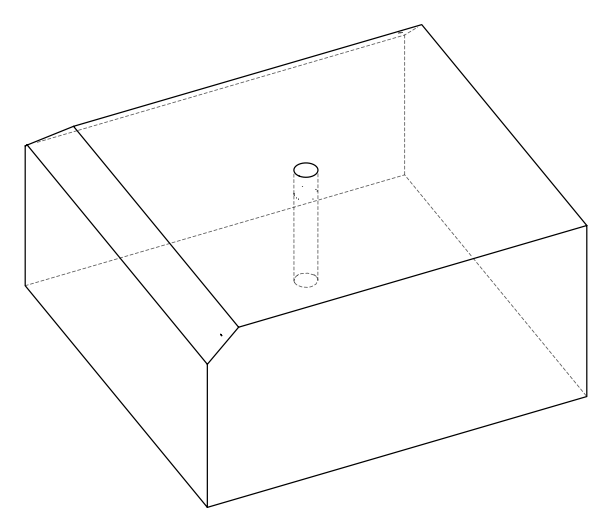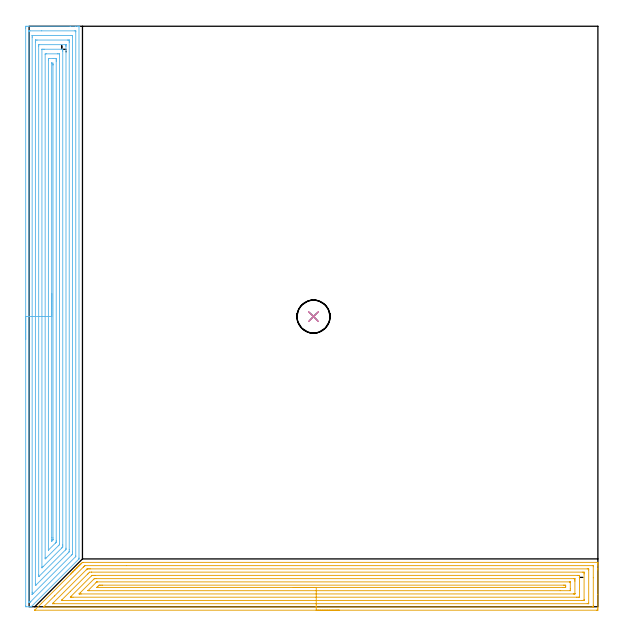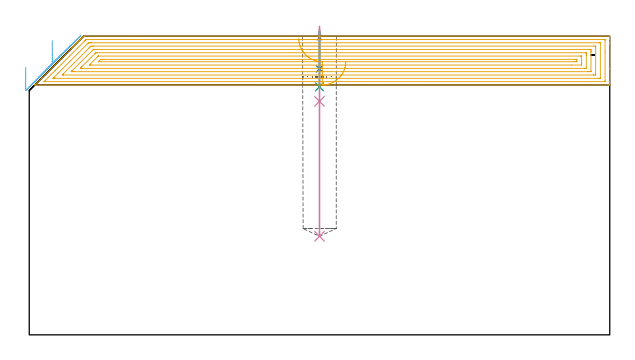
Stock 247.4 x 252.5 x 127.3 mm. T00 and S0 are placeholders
(PLAN: 6 operations, 4 tool changes, 33.7 min)
(1 SPOT_DRILL | STEP1POCKET | NXT0321_9005460120000 | 0.03 min | 1 mm3)
(2 DRILL_BLIND_HOLE_INTO_CENTER | STEP1POCKET | NXT0301_064 | 0.07 min | 867 mm3)
(3 DRILL_TO_ENLARGE_BLIND_HOLE | STEP1POCKET | UGT0301_276 | 0.1 min | 2175 mm3)
(4 GUN_DRILL_BLIND_HOLE | STEP1POCKET | UGT0307_011 | 0.49 min | 10322 mm3)
(5 AREA_MILL | FG_CHAMFER_SURFACE | UGT0205_001 | 15.3 min | 53297 mm3)
(6 AREA_MILL_1 | FG_CHAMFER_SURFACE_1 | UGT0205_001 | 17.76 min | 64654 mm3)
(TOOL NXT0321_9005460120000 | NC Spot Drill, 142deg, 12mm, Carbide, Uncoated | D12 PA142 FL30 Z2)
(TOOL NXT0301_064 | Carbide Drill 9.3mm [860.1-0930-028A1-MM 2214] | D9.3 PA140 FL47 Z2)
(TOOL UGT0301_276 | Twist Drill 14.4 mm | D14.4 PA118 FL114 Z2)
(TOOL UGT0307_011 | Gun Drill 14.3 mm | D14.3 PA130 FL24 Z1)
(TOOL UGT0205_001 | Chamfer Mill 20 x 3 x 45 deg. | D20 FL50 Z2)
(OP 1 SPOT_DRILL)
G17 G21 G94 G90
T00 M6
G54
G17 G0 G90 X123.7 Y126.2 S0 M3
G43 Z137.3 H0
G94 G81 G98 Z126.685 F250. R130.3
G80
M5
M2
(OP 2 DRILL_BLIND_HOLE_INTO_CENTER)
G17 G21 G94 G90
T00 M6
G54
G17 G0 G90 X123.7 Y126.2 S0 M3
G43 Z137.3 H1
G94 G81 G98 Z113.35 F250. R129.3
G80
M5
M2
(OP 3 DRILL_TO_ENLARGE_BLIND_HOLE)
G17 G21 G94 G90
T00 M6
G54
G17 G0 G90 X123.7 Y126.2 S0 M3
G43 Z137.3 H0
G94 G81 G98 Z105.7 F250. R129.3
G80
M5
M2
(OP 4 GUN_DRILL_BLIND_HOLE)
G17 G21 G94 G90
T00 M6
G54
G17 G0 G90 X123.7 Y126.2 M8
G43 Z137.3 H0
Z131.446
S716 M3
G94 G1 Z99.512 F125. M26
G4 X.084
Z42. F250.
G4 X.084
G0 Z42.1
M5
M9
Z131.446
Z137.3
M2
(OP 5 AREA_MILL)
G17 G21 G94 G90
T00 M6
G54
G17 G0 G90 X134.9 Y-1.5 S1061 M3
G43 Z137.3 H0
Z116.5
G94 G1 X134.862 Z115.628 F250.
X134.748 Z114.763
X134.559 Z113.912
X134.297 Z113.08
X133.963 Z112.274
X133.56 Z111.5
X133.092 Z110.764
X132.561 Z110.072
X131.971 Z109.429
X131.328 Z108.84
X130.636 Z108.308
X129.9 Z107.84
X129.126 Z107.437
X128.32 Z107.103
X127.488 Z106.841
X126.637 Z106.652
X125.772 Z106.538
X124.9 Z106.5
X2.518
X2.417 Y-1.496 Z106.502
X2.416 Y-1.494 Z106.504
X2.417 Y-1.482 Z106.516
X5.356 Y1.457 Z109.456
X18.148 Y14.249 Z122.246
X18.193 Y14.293 Z122.292
X18.402 Y14.502 Z122.501
X18.445 Y14.546 Z122.544
X18.49 Y14.591 Z122.59
X18.699 Y14.799 Z122.798
X18.742 Y14.844 Z122.841
X18.788 Y14.888 Z122.887
X18.995 Y15.096 Z123.095
X19.04 Y15.141 Z123.138
X19.086 Y15.186 Z123.185
X19.292 Y15.392 Z123.391
X19.337 Y15.438 Z123.435
X19.383 Y15.484 Z123.483
X19.589 Y15.689 Z123.688
X19.634 Y15.735 Z123.732
X19.681 Y15.781 Z123.78
X19.885 Y15.986 Z123.985
X19.931 Y16.032 Z124.029
X19.979 Y16.079 Z124.078
X20.182 Y16.283 Z124.282
X20.228 Y16.33 Z124.327
X20.276 Y16.377 Z124.376
X20.479 Y16.579 Z124.578
X20.525 Y16.627 Z124.624
X20.574 Y16.674 Z124.673
X20.776 Y16.876 Z124.875
X20.823 Y16.924 Z124.921
X20.871 Y16.972 Z124.971
X21.072 Y17.173 Z125.172
X21.12 Y17.221 Z125.218
X21.169 Y17.27 Z125.269
X21.369 Y17.47 Z125.468
X21.417 Y17.518 Z125.515
X21.467 Y17.567 Z125.566
X21.666 Y17.766 Z125.765
X21.714 Y17.816 Z125.812
X21.764 Y17.865 Z125.864
X21.962 Y18.063 Z126.062
X22.011 Y18.113 Z126.11
X22.062 Y18.163 Z126.162
X22.259 Y18.36 Z126.359
X22.308 Y18.41 Z126.407
X22.36 Y18.46 Z126.459
X22.556 Y18.656 Z126.655
X22.606 Y18.707 Z126.704
X22.923 Y19.023 Z127.023
X23.205 Y19.294 Z127.292
X23.55 Y19.3 Z127.3
X247.234
X247.391 Y19.297 Z127.288
X247.394 Y19.281 Z127.272
X247.397 Y19.246 Z127.238
X247.4 Y18.86 Z126.859
Y18.478 Z126.477
Y17.816 Z125.811
Y16.593 Z124.59
Y16.032 Z124.027
Y5.334 Z113.331
Y-0.296 Z107.701
X247.397 Y-0.907 Z107.09
X247.393 Y-1.492 Z106.506
X247.375 Y-1.494 Z106.504
X246.788 Y-1.5 Z106.5
X124.9
Y-0.086 Z107.914
X6.584
X6.293 Y-0.079 Z107.921
X6.302 Y-0.06 Z107.94
X6.341 Y-0.016 Z107.984
X6.46 Y0.109 Z108.109
X11.066 Y4.717 Z112.717
X23.55 Y17.201 Z125.201
X23.859 Y17.507 Z125.507
X24.173 Y17.816 Z125.816
X24.227 Y17.866 Z125.866
X24.259 Y17.879 Z125.879
X24.303 Y17.882 Z125.882
X24.374 Y17.885 Z125.885
X42.357 Y17.886 Z125.886
X245.002 Y17.885 Z125.885
X245.072 Y17.884 Z125.884
X245.212 Y17.879 Z125.879
X245.39 Y17.866 Z125.866
X245.392 Y17.816 Z125.816
X245.398 Y17.419 Z125.419
X245.4 Y12.614 Z120.614
Y0.478 Z108.478
X245.397 Y-0.016 Z107.984
X245.394 Y-0.064 Z107.936
X245.391 Y-0.073 Z107.927
X245.374 Y-0.079 Z107.921
X245.283 Y-0.082 Z107.918
X245.142 Y-0.085 Z107.915
X124.9 Y-0.086 Z107.914
Y1.328 Z109.328
X11.049 Y1.329 Z109.329
X10.594 Y1.33 Z109.33
X10.184 Y1.334 Z109.334
X10.156 Y1.335 Z109.335
Y1.347 Z109.347
Y1.354 Z109.354
X10.362 Y1.562 Z109.562
X10.567 Y1.768 Z109.768
X24.832 Y16.032 Z124.032
X25.085 Y16.284 Z124.284
X25.172 Y16.367 Z124.367
X25.243 Y16.431 Z124.431
X25.286 Y16.465 Z124.465
X25.336 Y16.466 Z124.466
X25.791 Y16.47 Z124.47
X26.229 Y16.471 Z124.471
X26.682 Y16.472 Z124.472
X242.776 Y16.471 Z124.471
X243.216 Y16.47 Z124.47
X243.362 Y16.468 Z124.468
X243.385 Y16.466 Z124.466
X243.39 Y16.464 Z124.464
X243.393 Y16.436 Z124.436
X243.398 Y16.339 Z124.339
X243.399 Y16.216 Z124.216
X243.4 Y16.032 Z124.032
Y1.584 Z109.584
X243.395 Y1.4 Z109.4
X243.39 Y1.348 Z109.348
X243.386 Y1.334 Z109.334
X243.379 Y1.333 Z109.333
X243.326 Y1.33 Z109.33
X243.216 Y1.329 Z109.329
X242.763 Y1.328 Z109.328
X124.9
Y2.743 Z110.743
X14.621
X14.536 Y2.744 Z110.744
X14.014 Y2.753 Z110.753
X14.266 Y3.013 Z111.013
X14.419 Y3.169 Z111.169
X17.944 Y6.696 Z114.696
X25.498 Y14.249 Z122.249
X25.865 Y14.613 Z122.613
X26.229 Y14.972 Z122.972
X26.319 Y15.051 Z123.051
X27.122 Y15.057 Z123.057
X27.206
X240.621
X241.355 Y15.05 Z123.05
X241.39 Y15.049 Z123.049
X241.393 Y15.003 Z123.003
X241.397 Y14.9 Z122.9
X241.399 Y14.693 Z122.693
X241.4 Y14.279 Z122.279
X241.399 Y3.12 Z111.12
X241.397 Y2.904 Z110.904
X241.393 Y2.797 Z110.797
X241.39 Y2.75 Z110.75
X241.341 Y2.748 Z110.748
X240.537 Y2.743 Z110.743
X240.453
X124.9
Y4.157 Z112.157
X19.086
X18.477 Y4.158 Z112.158
X18.193 Y4.16 Z112.16
X17.924 Y4.164 Z112.164
X18.146 Y4.442 Z112.442
X18.167 Y4.467 Z112.467
X18.193 Y4.494 Z112.494
X27.122 Y13.423 Z121.423
X27.295 Y13.585 Z121.585
X27.355 Y13.636 Z121.636
X27.426 Y13.638 Z121.638
X27.731 Y13.642 Z121.642
X28.015 Y13.643 Z121.643
X28.622
X238.465
X238.751 Y13.642 Z121.642
X239.363 Y13.639 Z121.639
X239.38 Y13.637 Z121.637
X239.392 Y13.609 Z121.609
X239.396 Y13.358 Z121.358
X239.4 Y12.71 Z120.71
Y12.466 Z120.466
X239.399 Y4.442 Z112.442
X239.397 Y4.28 Z112.28
X239.393 Y4.2 Z112.2
X239.391 Y4.166 Z112.166
X239.322 Y4.164 Z112.164
X239.035 Y4.159 Z112.159
X238.751 Y4.157 Z112.157
X238.144
X124.9
Y5.571 Z113.571
X22.657
X22.419 Y5.572 Z113.572
X21.844 Y5.577 Z113.577
X21.764 Y5.578 Z113.578
X21.762 Y5.603 Z113.603
X21.764 Y5.613 Z113.613
X22.069 Y5.921 Z113.921
X22.373 Y6.225 Z114.225
X28.015 Y11.867 Z119.867
X28.317 Y12.165 Z120.165
X28.359 Y12.204 Z120.204
X28.381 Y12.221 Z120.221
X28.417 Y12.223 Z120.223
X28.58 Y12.226 Z120.226
X28.908 Y12.228 Z120.228
X29.146 Y12.229 Z120.229
X236.965 Y12.228 Z120.228
X237.205 Y12.227 Z120.227
X237.333 Y12.224 Z120.224
X237.389 Y12.222 Z120.222
X237.392 Y12.189 Z120.189
X237.398 Y12.034 Z120.034
X237.4 Y11.575 Z119.575
Y11.141 Z119.141
X237.399 Y5.792 Z113.792
X237.395 Y5.647 Z113.647
X237.39 Y5.595 Z113.595
X237.386 Y5.577 Z113.577
X237.373 Y5.576 Z113.576
X237.293 Y5.574 Z113.574
X236.965 Y5.571 Z113.571
X236.727
X124.9
Y6.985 Z114.985
X26.097
X25.834 Y6.987 Z114.987
X25.658 Y6.99 Z114.99
X25.605 Y6.992 Z114.992
X25.607 Y6.998 Z114.998
X25.632 Y7.029 Z115.029
X25.715 Y7.117 Z115.117
X29.094 Y10.497 Z118.497
X29.282 Y10.683 Z118.683
X29.389 Y10.784 Z118.784
X29.409 Y10.801 Z118.801
X29.451 Y10.808 Z118.808
X29.537 Y10.812 Z118.812
X29.67 Y10.814 Z118.814
X235.048
X235.179
X235.311 Y10.811 Z118.811
X235.389 Y10.808 Z118.808
X235.394 Y10.756 Z118.756
X235.397 Y10.683 Z118.683
X235.4 Y10.463 Z118.463
Y7.788 Z115.788
X235.393 Y7.117 Z115.117
X235.39 Y7.008 Z115.008
X235.383 Y6.992 Z114.992
X235.354 Y6.989 Z114.989
X235.31 Y6.986 Z114.986
X230.996 Y6.985 Z114.985
X124.9
Y8.399 Z116.399
X29.686 Y8.4 Z116.4
X29.547 Y8.401 Z116.401
X29.49 Y8.403 Z116.403
X29.469 Y8.405 Z116.405
X29.483 Y8.424 Z116.424
X29.559 Y8.508 Z116.508
X29.671 Y8.624 Z116.624
X29.947 Y8.9 Z116.9
X30.324 Y9.27 Z117.27
X30.45 Y9.391 Z117.391
X30.694 Y9.395 Z117.395
X31.087 Y9.399 Z117.399
X31.587 Y9.4 Z117.4
X31.979
X232.5
X232.894 Y9.398 Z117.398
X233.393 Y9.393 Z117.393
X233.4 Y8.893 Z116.893
X233.393 Y8.407 Z116.407
X232.999 Y8.402 Z116.402
X232.5 Y8.4 Z116.4
X232.109
X124.9 Y8.399 Z116.399
X124.029 Z116.438
X123.164 Z116.551
X122.312 Z116.74
X121.48 Z117.003
X120.674 Z117.336
X119.9 Z117.739
X119.164 Z118.208
X118.472 Z118.739
X117.829 Z119.328
X117.24 Z119.972
X116.709 Z120.664
X116.24 Z121.399
X115.837 Z122.173
X115.503 Z122.979
X115.241 Z123.811
X115.052 Z124.663
X114.938 Z125.528
X114.9 Z126.399
G0 Z137.3
M5
M2
(OP 6 AREA_MILL_1)
G17 G21 G94 G90
T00 M6
G54
G17 G0 G90 X-1.5 Y116.25 S1061 M3
G43 Z137.3 H0
Z114.1
G94 G1 Y116.288 Z113.228 F250.
Y116.402 Z112.363
Y116.591 Z111.512
Y116.853 Z110.68
Y117.187 Z109.874
Y117.59 Z109.1
Y118.058 Z108.364
Y118.59 Z107.672
Y119.179 Z107.029
Y119.822 Z106.44
Y120.514 Z105.908
Y121.25 Z105.44
Y122.024 Z105.037
Y122.83 Z104.703
Y123.662 Z104.441
Y124.514 Z104.252
Y125.378 Z104.138
Y126.25 Z104.1
Y251.502
X-1.499 Y251.871 Z104.101
X-1.494 Y252.391 Z104.104
X-1.492 Y252.491 Z104.106
X-0.98 Y252.496 Z104.618
X-0.357 Y252.5 Z105.241
X17.897 Z123.493
X20.293 Z125.888
X21.013 Z126.613
X21.277 Z126.877
X21.672 Z127.263
X21.691 Y252.49 Z127.282
X21.695 Y252.407 Z127.291
X21.697 Y252.366 Z127.295
X21.696 Y252.32 Z127.296
X21.7 Y21.193 Z127.3
X21.693 Y20.798 Z127.293
X21.675 Y20.775 Z127.275
X1.089 Y0.187 Z106.685
X0.93 Y0.033 Z106.527
X0.893 Y0.003 Z106.488
X0.697 Y0. Z106.295
X-0.093 Z105.501
X-1.339 Z104.258
X-1.491 Y0.002 Z104.105
X-1.5 Y0.444 Z104.1
Y126.25
X-0.086 Z105.514
X-0.085 Y250.305 Z105.515
X-0.084 Y250.416 Z105.516
X-0.081 Y250.47 Z105.519
X-0.08 Y250.489 Z105.52
X-0.033 Y250.491 Z105.567
X0.381 Y250.498 Z105.981
X5.477 Y250.5 Z111.077
X19.881 Y250.499 Z125.481
X20.144 Y250.494 Z125.744
X20.264 Y250.49 Z125.864
X20.276 Y250.484 Z125.876
X20.278 Y250.464 Z125.878
X20.28 Y250.412 Z125.88
X20.281 Y250.306 Z125.881
X20.282 Y250.095 Z125.882
X20.286 Y22.087 Z125.886
X20.28 Y21.866 Z125.88
X20.279 Y21.843 Z125.879
X20.263 Y21.822 Z125.863
X20.226 Y21.779 Z125.826
X20.158 Y21.709 Z125.758
X0.793 Y2.343 Z106.393
X0.544 Y2.102 Z106.144
X0.456 Y2.018 Z106.056
X0.313 Y2.007 Z105.913
X0.054 Z105.654
X-0.065 Y2.01 Z105.535
X-0.079 Y2.014 Z105.521
X-0.081 Y2.033 Z105.519
X-0.084 Y2.086 Z105.516
X-0.085 Y2.194 Z105.515
X-0.086 Y2.409 Z105.514
Y126.25
X1.328 Z106.928
X1.329 Y247.755 Z106.929
X1.33 Y248.295 Z106.93
X1.333 Y248.471 Z106.933
X1.335 Y248.486 Z106.935
X1.355 Y248.491 Z106.955
X1.409 Y248.497 Z107.009
X1.477 Y248.5 Z107.077
X18.318 Z123.918
X18.521 Y248.498 Z124.121
X18.724 Y248.495 Z124.324
X18.853 Y248.49 Z124.453
X18.861 Y248.411 Z124.461
X18.864 Y248.295 Z124.464
X18.867 Y247.946 Z124.467
X18.871 Y23.875 Z124.471
Y23.522
X18.866 Y22.981 Z124.466
X18.865 Y22.897 Z124.465
X18.823 Y22.834 Z124.423
X18.747 Y22.753 Z124.347
X18.521 Y22.521 Z124.121
X1.836 Y5.835 Z107.436
X1.679 Y5.681 Z107.279
X1.385 Y5.396 Z106.985
X1.334 Y5.356 Z106.934
X1.331 Y5.404 Z106.931
X1.33 Y5.452 Z106.93
X1.329 Y5.993 Z106.929
X1.328 Y6.347 Z106.928
Y126.25
X2.743 Z108.343
Y245.613
X2.745 Y246.326 Z108.345
X2.747 Y246.43 Z108.347
X2.749 Y246.485 Z108.349
X2.793 Y246.49 Z108.393
X3.012 Y246.494 Z108.612
X3.452 Y246.5 Z109.052
X16.748 Z122.348
X17.189 Y246.494 Z122.789
X17.406 Y246.49 Z123.006
X17.447 Y246.484 Z123.047
X17.449 Y246.446 Z123.049
X17.451 Y246.384 Z123.051
X17.453 Y245.795 Z123.053
X17.454 Y245.613 Z123.054
X17.457 Y24.769 Z123.057
X17.455 Y24.056 Z123.055
X17.453 Y23.965 Z123.053
X17.45 Y23.924 Z123.05
X17.417 Y23.875 Z123.017
X17.084 Y23.536 Z122.684
X16.748 Y23.197 Z122.348
X3.121 Y9.57 Z108.721
X2.944 Y9.396 Z108.544
X2.838 Y9.295 Z108.438
X2.75 Y9.214 Z108.35
X2.746 Y9.388 Z108.346
X2.744 Y9.57 Z108.344
X2.743 Y10.032 Z108.343
Y126.25
X4.157 Z109.757
Y243.825
X4.159 Y244.006 Z109.759
X4.164 Y244.191 Z109.764
X4.178 Y244.49 Z109.778
X4.339 Y244.495 Z109.939
X4.556 Y244.499 Z110.156
X15.861 Z121.461
X15.957 Y244.498 Z121.557
X16.015 Y244.494 Z121.615
X16.027 Y244.491 Z121.627
X16.032 Y244.464 Z121.632
X16.035 Y244.363 Z121.635
X16.039 Y244.004 Z121.639
Y243.825
X16.042 Y25.481 Z121.642
X16.039 Y25.125 Z121.639
X16.036 Y24.952 Z121.636
X15.871 Y24.769 Z121.471
X15.866 Y24.764 Z121.466
X4.293 Y13.192 Z109.893
X4.246 Y13.146 Z109.846
X4.205 Y13.116 Z109.805
X4.163 Y13.094 Z109.763
X4.16 Y13.146 Z109.76
X4.158 Y13.2 Z109.758
X4.157 Y13.329 Z109.757
Y14.04
Y126.25
X5.571 Z111.171
Y242.309
X5.573 Y242.445 Z111.173
X5.575 Y242.478 Z111.175
X5.577 Y242.488 Z111.177
X5.587 Y242.491 Z111.187
X5.654 Y242.498 Z111.254
X6.111 Y242.5 Z111.711
X6.538 Z112.138
X14.089 Y242.499 Z119.689
X14.519 Y242.496 Z120.119
X14.61 Y242.49 Z120.21
X14.618 Y242.396 Z120.218
X14.622 Y242.036 Z120.222
X14.625 Y241.496 Z120.225
X14.628 Y26.907 Z120.228
X14.627 Y26.558 Z120.227
X14.622 Y26.019 Z120.222
X14.618 Y25.978 Z120.218
X14.597 Y25.953 Z120.197
X14.535 Y25.887 Z120.135
X14.316 Y25.663 Z119.916
X14.202 Y25.549 Z119.802
X6.111 Y17.459 Z111.711
X5.744 Y17.093 Z111.344
X5.66 Y17.013 Z111.26
X5.606 Y16.965 Z111.206
X5.578 Y16.942 Z111.178
X5.576 Y16.992 Z111.176
X5.573 Y17.088 Z111.173
X5.572 Y17.267 Z111.172
X5.571 Y126.25 Z111.171
X6.985 Z112.585
X6.986 Y240.26 Z112.586
X6.998 Y240.49 Z112.598
X7.636 Y240.499 Z113.236
X12.316 Y240.5 Z117.916
X12.956 Y240.497 Z118.556
X13.202 Y240.49 Z118.802
X13.211 Y240.248 Z118.811
Y240.24
X13.214 Y27.44 Z118.814
X13.202 Y27.012 Z118.802
X12.98 Y26.782 Z118.58
X12.76 Y26.558 Z118.36
X7.395 Y21.193 Z112.995
X7.193 Y20.996 Z112.793
X6.998 Y20.807 Z112.598
X6.986 Y21.193 Z112.586
X6.985 Y21.205 Z112.585
Y126.25
X8.399 Z113.999
X8.4 Y237.566 Z114.
X8.401 Y237.938 Z114.001
X8.406 Y238.46 Z114.006
X8.733 Y238.498 Z114.333
X10.503 Y238.5 Z116.103
X11.391 Y238.499 Z116.991
X11.43 Y238.496 Z117.03
X11.79 Y238.46 Z117.39
X11.794 Y238.092 Z117.394
X11.796 Y237.566 Z117.396
X11.797 Y237.195 Z117.397
X11.8 Y28.866 Z117.4
X11.799 Y28.346 Z117.399
X11.797 Y28.159 Z117.397
X11.793 Y28.069 Z117.393
X11.757 Y28.015 Z117.357
X11.43 Y27.678 Z117.03
X8.523 Y24.769 Z114.123
X8.477 Y24.724 Z114.077
X8.433 Y24.686 Z114.033
X8.408 Y24.667 Z114.008
X8.404 Y24.686 Z114.004
X8.401 Y24.731 Z114.001
X8.4 Y24.769 Z114.
X8.399 Y24.865 Z113.999
Y126.25
X9.814 Z115.414
Y236.354
X9.815 Y236.434 Z115.415
X9.817 Y236.473 Z115.417
X9.82 Y236.486 Z115.42
X9.834 Y236.493 Z115.434
X10.37 Y236.49 Z115.97
X10.38 Y235.942 Z115.98
X10.382 Y235.778 Z115.982
Y235.617
X10.386 Y29.976 Z115.986
X10.385 Y29.399 Z115.985
X10.383 Y29.24 Z115.983
X10.379 Y29.1 Z115.979
X10.316 Y29.025 Z115.916
X10.245 Y28.947 Z115.845
X10.098 Y28.795 Z115.698
X10.011 Y28.709 Z115.611
X9.911 Y28.613 Z115.511
X9.829 Y28.536 Z115.429
X9.821 Y28.657 Z115.421
X9.815 Y29.08 Z115.415
X9.814 Y30.134 Z115.414
Y126.25
Y127.122 Z115.452
Y127.986 Z115.566
Y128.838 Z115.754
Y129.67 Z116.017
Y130.476 Z116.351
Y131.25 Z116.753
Y131.986 Z117.222
Y132.678 Z117.753
Y133.321 Z118.343
Y133.91 Z118.986
Y134.442 Z119.678
Y134.91 Z120.414
Y135.313 Z121.187
Y135.647 Z121.993
Y135.909 Z122.825
Y136.098 Z123.677
Y136.212 Z124.542
Y136.25 Z125.414
G0 Z137.3
M5
M2
